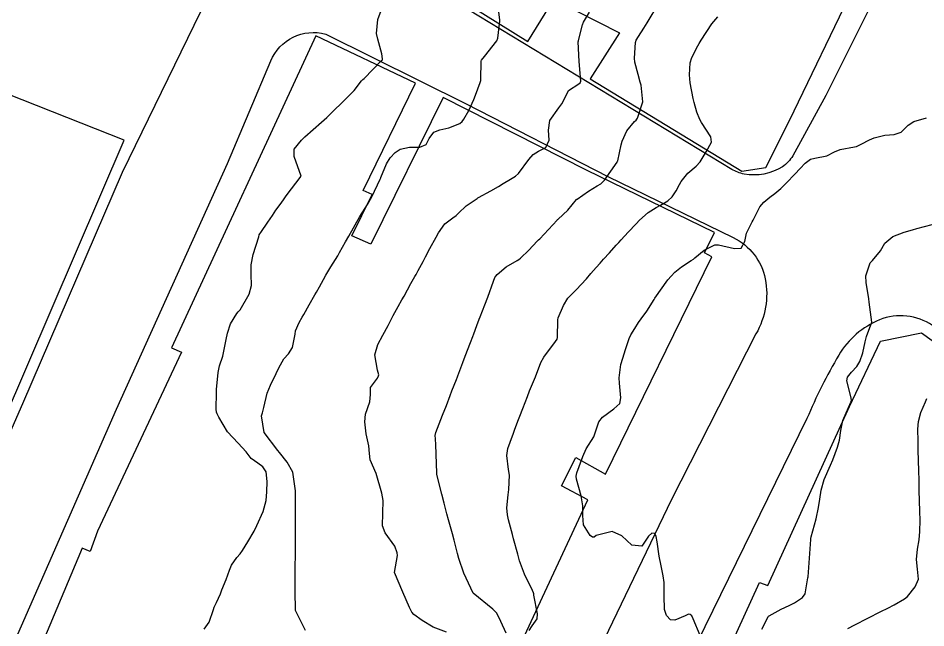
# Model space of a CAD drawing. Header units: metres. Extents: x 318500 to 325275, y 7408834 to 7428799.
# Drawn here: x 323323.1 to 323415, y 7418810.1 to 7418871.9 of the extents above; entities that cross this region are included whole.
import ezdxf

# ---------------------------------------------------------------- set-up
doc = ezdxf.new("R2010")
doc.units = ezdxf.units.M
doc.header["$MEASUREMENT"] = 0
for name, color, linetype in [('Curvas de Nivel 1m', 11, 'Continuous'), ('Curvas de Nivel 5m', 15, 'Continuous'), ('Edificações', 30, 'Continuous'), ('Estação', 45, 'Continuous'), ('Vias Primárias', 230, 'Continuous')]:
    doc.layers.add(name, color=color, linetype=linetype)

msp = doc.modelspace()

# ---------------------------------------------------------------- linework, layer by layer
at = {"layer": 'Curvas de Nivel 1m', "flags": 128}
for points, elevation in [([(323352.203, 7418809.854), (323351.17, 7418811.87), (323351.162, 7418813.87), (323351.16, 7418813.911), (323351.16, 7418815.871), (323351.162, 7418815.93), (323351.191, 7418817.871), (323351.191, 7418817.93), (323351.192, 7418819.871), (323351.191, 7418819.961), (323351.182, 7418821.871), (323351.182, 7418821.991), (323351.192, 7418823.871), (323351.197, 7418824.007), (323350.912, 7418825.874), (323350.341, 7418826.91), (323349.55, 7418827.888), (323349.383, 7418828.076), (323348.001, 7418829.911), (323347.758, 7418831.592), (323347.836, 7418831.914), (323347.968, 7418832.434), (323348.329, 7418833.907), (323348.665, 7418834.709), (323349.243, 7418835.894), (323349.499, 7418836.474), (323350.013, 7418837.384), (323350.477, 7418837.88), (323350.899, 7418838.503), (323351.145, 7418839.874), (323351.202, 7418840.216), (323351.558, 7418841.06), (323351.851, 7418841.58), (323352.018, 7418841.863), (323352.58, 7418842.855), (323353.135, 7418843.847), (323353.301, 7418844.138), (323353.602, 7418844.672), (323354.028, 7418845.424), (323354.265, 7418845.834), (323354.777, 7418846.684), (323355.464, 7418847.822), (323355.535, 7418847.937), (323355.655, 7418848.156), (323356.26, 7418849.222), (323356.589, 7418849.806), (323357.7, 7418851.79), (323358.486, 7418853.011), (323358.914, 7418853.772), (323359.757, 7418855.56), (323359.821, 7418855.698), (323359.844, 7418855.759), (323360.396, 7418857.131), (323360.778, 7418857.75), (323361.269, 7418858.264), (323361.793, 7418858.616), (323362.721, 7418858.801), (323363.797, 7418858.823), (323364.415, 7418859.087), (323364.743, 7418859.696), (323365.188, 7418860.321), (323365.823, 7418860.562), (323366.73, 7418860.768), (323367.834, 7418861.231), (323368.075, 7418861.418), (323368.245, 7418861.654), (323368.737, 7418862.535), (323369.266, 7418863.639), (323369.427, 7418864.076), (323369.886, 7418865.386), (323369.949, 7418865.569), (323369.956, 7418865.629), (323369.994, 7418867.553), (323370.023, 7418867.628), (323370.32, 7418868.02), (323371.578, 7418869.605), (323371.68, 7418869.868), (323371.893, 7418871.601), (323371.884, 7418871.688), (323371.645, 7418873.605)], 728), ([(323341.94, 7418809.988), (323342.432, 7418810.7), (323342.885, 7418811.974), (323342.956, 7418812.191), (323343.181, 7418812.67), (323343.585, 7418813.575), (323343.739, 7418813.965), (323344.164, 7418815.007), (323344.512, 7418815.957), (323344.705, 7418816.478), (323345.239, 7418817.228), (323345.579, 7418817.611), (323345.813, 7418817.942), (323346.355, 7418818.843), (323346.988, 7418819.924), (323347.286, 7418820.479), (323347.905, 7418821.911), (323348.214, 7418823.009), (323348.284, 7418823.906), (323348.311, 7418824.94), (323348.206, 7418825.907), (323347.869, 7418826.417), (323347.369, 7418826.792), (323346.704, 7418827.261), (323346.197, 7418827.938), (323345.393, 7418828.811), (323344.291, 7418829.961), (323343.425, 7418831.475), (323343.263, 7418831.808), (323343.191, 7418831.974), (323343.155, 7418832.254), (323343.179, 7418833.974), (323343.187, 7418834.252), (323343.347, 7418835.972), (323343.497, 7418836.645), (323343.823, 7418837.651), (323343.9, 7418837.966), (323344.161, 7418839.333), (323344.294, 7418839.962), (323344.601, 7418840.913), (323345.233, 7418841.953), (323345.394, 7418842.13), (323345.574, 7418842.346), (323346.504, 7418843.936), (323346.721, 7418844.815), (323346.68, 7418845.934), (323346.682, 7418846.886), (323346.899, 7418847.931), (323347.462, 7418849.717), (323347.518, 7418849.922), (323347.569, 7418850.024), (323347.674, 7418850.179), (323348.382, 7418851.221), (323348.841, 7418851.909), (323349.195, 7418852.418), (323349.719, 7418853.153), (323350.033, 7418853.588), (323350.255, 7418853.892), (323351.75, 7418855.87), (323351.042, 7418857.881), (323351.067, 7418858.605), (323351.805, 7418859.534), (323351.967, 7418859.709), (323352.126, 7418859.865), (323353.825, 7418861.348), (323354.085, 7418861.579), (323354.351, 7418861.835), (323355.105, 7418862.563), (323355.852, 7418863.292), (323356.12, 7418863.552), (323356.392, 7418863.812), (323357.114, 7418864.559), (323357.886, 7418865.528), (323358.01, 7418865.666), (323358.135, 7418865.786), (323359.908, 7418867.597), (323359.986, 7418867.682), (323360.011, 7418867.759), (323359.918, 7418868.282), (323359.513, 7418869.766), (323359.377, 7418870.34), (323359.516, 7418871.767), (323359.982, 7418872.94)], 727), ([(323366.478, 7418809.66), (323365.147, 7418810.166), (323364.006, 7418810.848), (323363.166, 7418811.454), (323362.959, 7418811.712), (323362.727, 7418812.164), (323362.047, 7418813.722), (323361.22, 7418815.73), (323361.531, 7418817.442), (323361.499, 7418817.728), (323361.26, 7418818.376), (323360.279, 7418819.745), (323360.001, 7418820.463), (323360.041, 7418821.749), (323360.069, 7418822.999), (323359.926, 7418823.751), (323359.36, 7418825.76), (323358.756, 7418827.152), (323358.684, 7418827.77), (323358.604, 7418828.559), (323358.356, 7418829.776), (323358.209, 7418830.998), (323358.291, 7418831.777), (323358.702, 7418833.021), (323358.793, 7418833.77), (323358.788, 7418834.453), (323359.485, 7418835.403), (323359.612, 7418835.635), (323359.622, 7418835.759), (323359.497, 7418836.216), (323359.239, 7418837.764), (323359.531, 7418838.829), (323360.041, 7418839.755), (323360.572, 7418840.733), (323361.095, 7418841.745), (323361.259, 7418842.059), (323361.584, 7418842.658), (323361.972, 7418843.357), (323362.181, 7418843.731), (323362.885, 7418844.993), (323363.289, 7418845.715), (323363.407, 7418845.93), (323363.629, 7418846.328), (323364.116, 7418847.229), (323364.365, 7418847.699), (323364.808, 7418848.547), (323365.428, 7418849.684), (323365.685, 7418850.148), (323366.326, 7418851.041), (323367.12, 7418851.666), (323367.459, 7418851.907), (323367.707, 7418852.147), (323368.486, 7418852.881), (323369.575, 7418853.632), (323369.673, 7418853.688), (323369.731, 7418853.722), (323370.966, 7418854.388), (323371.749, 7418854.847), (323372.216, 7418855.132), (323372.982, 7418855.588), (323373.467, 7418855.879), (323373.766, 7418856.149), (323374.834, 7418857.564), (323375.265, 7418858.081), (323375.793, 7418858.404), (323376.554, 7418858.783), (323376.879, 7418859.534), (323376.813, 7418860.547), (323376.961, 7418861.533), (323377.853, 7418862.813), (323378.177, 7418863.196), (323378.325, 7418863.515), (323378.831, 7418864.555), (323379.886, 7418865.247), (323380.039, 7418865.347), (323380.094, 7418865.497), (323379.92, 7418867.5), (323379.835, 7418869.501), (323379.845, 7418869.597), (323379.948, 7418870.019), (323380.257, 7418871.204), (323380.375, 7418871.494), (323380.966, 7418872.505)], 729), ([(323374.863, 7418809.834), (323375.152, 7418810.33), (323375.669, 7418811.035), (323375.688, 7418811.542), (323375.33, 7418813.416), (323375.319, 7418813.548), (323375.304, 7418813.651), (323375.203, 7418813.884), (323374.402, 7418815.558), (323373.893, 7418816.911), (323373.697, 7418817.566), (323373.273, 7418819.126), (323373.157, 7418819.572), (323372.77, 7418821.053), (323372.657, 7418821.58), (323372.604, 7418822.287), (323372.72, 7418823.579), (323372.788, 7418824.128), (323372.855, 7418825.585), (323372.781, 7418826.171), (323372.59, 7418827.588), (323372.705, 7418828.272), (323373.179, 7418829.582), (323373.241, 7418829.753), (323373.42, 7418830.239), (323373.788, 7418831.222), (323373.921, 7418831.573), (323374.207, 7418832.328), (323374.685, 7418833.562), (323374.905, 7418834.122), (323375.49, 7418835.55), (323376.057, 7418836.996), (323376.346, 7418837.538), (323377.536, 7418839.13), (323377.697, 7418839.36), (323377.728, 7418839.518), (323377.763, 7418841.322), (323377.799, 7418841.518), (323378.328, 7418842.773), (323378.776, 7418843.508), (323379.17, 7418843.939), (323379.609, 7418844.365), (323380.656, 7418845.484), (323381.101, 7418846.004), (323381.637, 7418846.621), (323382.04, 7418847.068), (323382.396, 7418847.459), (323382.993, 7418848.117), (323383.671, 7418848.871), (323383.942, 7418849.172), (323384.184, 7418849.435), (323384.905, 7418850.211), (323385.696, 7418851.058), (323386.034, 7418851.415), (323386.907, 7418852.208), (323387.72, 7418852.708), (323388.17, 7418852.937), (323388.892, 7418853.373), (323389.333, 7418853.769), (323389.746, 7418854.398), (323390.08, 7418855.032), (323390.261, 7418855.355), (323390.925, 7418856.192), (323391.775, 7418856.887), (323392.181, 7418857.334), (323392.786, 7418858.334), (323393.34, 7418859.317), (323393.268, 7418859.868), (323392.319, 7418861.333), (323392.141, 7418861.634), (323391.85, 7418862.349), (323391.558, 7418863.343), (323391.472, 7418863.738), (323391.185, 7418865.347), (323391.107, 7418866.143), (323391.181, 7418867.347), (323391.353, 7418867.918), (323391.937, 7418869.09), (323392.077, 7418869.338), (323392.273, 7418869.663), (323393.35, 7418871.319), (323393.981, 7418872.022)], 731), ([(323392.19, 7418809.32), (323391.471, 7418811.03), (323391.327, 7418811.338), (323391.172, 7418811.469), (323391.003, 7418811.511), (323390.668, 7418811.345), (323389.625, 7418810.891), (323389.163, 7418810.91), (323388.758, 7418811.366), (323388.585, 7418811.962), (323388.552, 7418813.37), (323388.546, 7418814.703), (323388.448, 7418815.372), (323388.216, 7418816.394), (323388.044, 7418817.378), (323387.817, 7418818.837), (323387.734, 7418819.383), (323387.581, 7418819.683), (323387.283, 7418819.708), (323386.965, 7418819.395), (323386.288, 7418818.382), (323385.266, 7418818.489), (323384.24, 7418819.43), (323383.284, 7418819.876), (323381.646, 7418819.465), (323381.434, 7418819.311), (323381.277, 7418819.291), (323381.053, 7418819.472), (323380.371, 7418820.56), (323380.3, 7418821.485), (323380.31, 7418822.49), (323380.142, 7418823.488), (323379.669, 7418825.182), (323379.635, 7418825.496), (323379.703, 7418825.835), (323380.283, 7418827.486), (323380.632, 7418828.241), (323381.41, 7418829.47), (323381.923, 7418830.972), (323382.276, 7418831.457), (323383.449, 7418832.301), (323384.058, 7418832.829), (323384.154, 7418833.433), (323384.004, 7418834.913), (323383.989, 7418835.435), (323384.151, 7418836.793), (323384.336, 7418837.432), (323384.632, 7418838.326), (323384.982, 7418839.426), (323385.167, 7418839.802), (323385.555, 7418840.427), (323385.939, 7418841.04), (323386.193, 7418841.411), (323386.772, 7418842.212), (323387.523, 7418843.391), (323387.601, 7418843.512), (323388.908, 7418845.371), (323389.234, 7418845.758), (323389.632, 7418846.158), (323390.292, 7418846.702), (323391.272, 7418847.344), (323391.508, 7418847.485), (323391.654, 7418847.601), (323392.599, 7418848.393), (323393.674, 7418848.927), (323394.046, 7418848.933), (323395.669, 7418848.536), (323396.348, 7418848.595), (323396.702, 7418849.27), (323396.861, 7418850.095), (323397.437, 7418851.263), (323397.538, 7418851.426), (323397.708, 7418851.767), (323398.218, 7418852.757), (323398.622, 7418853.247), (323399.237, 7418853.738), (323399.743, 7418854.115), (323400.346, 7418854.627), (323400.93, 7418855.212), (323401.769, 7418856.093), (323402.329, 7418856.64), (323402.835, 7418857.189), (323403.37, 7418857.601), (323403.788, 7418857.719), (323405, 7418857.953), (323405.798, 7418858.336), (323406.352, 7418858.592), (323407.806, 7418858.852), (323408.029, 7418858.895), (323408.498, 7418859.113), (323409.354, 7418859.568), (323409.82, 7418859.767), (323410.881, 7418860.027), (323411.825, 7418860.092), (323412.557, 7418860.331), (323413.259, 7418861.049), (323413.844, 7418861.424), (323415.097, 7418861.778)], 732), ([(323398.417, 7418809.975), (323399.069, 7418811.232), (323399.111, 7418811.291), (323399.172, 7418811.345), (323400.403, 7418811.991), (323401.188, 7418812.39), (323401.728, 7418812.658), (323402.562, 7418813.186), (323402.821, 7418813.566), (323403.096, 7418815.181), (323403.11, 7418815.293), (323403.25, 7418817.18), (323403.386, 7418819.071), (323403.398, 7418819.178), (323403.435, 7418819.331), (323403.929, 7418821.171), (323404.175, 7418822.31), (323404.305, 7418823.165), (323404.44, 7418824.067), (323404.752, 7418825.159), (323405.375, 7418826.602), (323405.615, 7418827.146), (323406.112, 7418828.426), (323406.311, 7418829.136), (323406.442, 7418830.117), (323406.65, 7418831.132), (323407.458, 7418832.964), (323407.512, 7418833.067), (323407.523, 7418833.119), (323407.464, 7418833.41), (323407.055, 7418835.127), (323407.096, 7418835.526), (323407.504, 7418836.029), (323408.038, 7418836.589), (323408.352, 7418837.112), (323408.655, 7418837.982), (323408.892, 7418839.106), (323409.017, 7418839.636), (323409.57, 7418841.1), (323409.309, 7418843.103), (323409.262, 7418843.445), (323408.984, 7418845.106), (323408.968, 7418845.768), (323409.395, 7418847.103), (323409.527, 7418847.226), (323409.653, 7418847.324), (323410.435, 7418848.322), (323410.887, 7418849.082), (323411.687, 7418849.757), (323412.858, 7418850.219), (323413.694, 7418850.436), (323414.142, 7418850.589), (323415.7, 7418850.974)], 733), ([(323407.154, 7418810.045), (323407.861, 7418810.412), (323409.17, 7418811.1), (323410.501, 7418811.759), (323411.185, 7418812.103), (323411.822, 7418812.429), (323412.893, 7418813.045), (323413.203, 7418813.3), (323413.965, 7418814.28), (323414.287, 7418815.029), (323414.201, 7418816.065), (323414.084, 7418817.032), (323414.215, 7418818.082), (323414.36, 7418819.029), (323414.436, 7418819.881), (323414.455, 7418821.028), (323414.433, 7418821.909), (323414.405, 7418823.029), (323414.385, 7418823.989), (323414.357, 7418825.03), (323414.33, 7418826.071), (323414.305, 7418827.031), (323414.277, 7418828.151), (323414.257, 7418829.032), (323414.229, 7418830.231), (323414.29, 7418831.032), (323414.545, 7418831.933), (323415.001, 7418833.025), (323415.145, 7418833.343)], 734)]:
    msp.add_lwpolyline(points, dxfattribs=dict(at, elevation=elevation))
at = {"layer": 'Curvas de Nivel 5m', "elevation": 730, "flags": 128}
msp.add_lwpolyline([(323372.534, 7418809.579), (323371.982, 7418810.763), (323371.571, 7418811.594), (323371.176, 7418811.992), (323369.2, 7418813.63), (323368.248, 7418815.64), (323367.741, 7418817.146), (323367.613, 7418817.646), (323367.27, 7418818.983), (323367.09, 7418819.653), (323366.689, 7418821.054), (323366.518, 7418821.662), (323366.233, 7418822.749), (323365.995, 7418823.67), (323365.53, 7418825.505), (323365.504, 7418825.678), (323365.499, 7418825.815), (323365.448, 7418827.679), (323365.395, 7418828.713), (323365.344, 7418829.681), (323365.355, 7418829.736), (323365.413, 7418829.908), (323365.897, 7418831.211), (323366.079, 7418831.674), (323366.468, 7418832.652), (323366.846, 7418833.666), (323367.014, 7418834.117), (323367.484, 7418835.26), (323367.599, 7418835.547), (323367.643, 7418835.658), (323368.147, 7418837.014), (323368.391, 7418837.647), (323368.919, 7418839.024), (323369.153, 7418839.636), (323369.26, 7418839.919), (323369.557, 7418840.734), (323369.802, 7418841.391), (323369.893, 7418841.625), (323370.379, 7418842.827), (323370.676, 7418843.614), (323371.259, 7418845.248), (323371.389, 7418845.603), (323371.477, 7418845.747), (323371.625, 7418845.91), (323372.532, 7418846.695), (323373.646, 7418847.34), (323373.796, 7418847.43), (323373.972, 7418847.575), (323374.828, 7418848.397), (323375.676, 7418849.282), (323375.804, 7418849.422), (323375.924, 7418849.546), (323377.699, 7418851.435), (323377.743, 7418851.476), (323377.787, 7418851.519), (323378.777, 7418852.447), (323379.669, 7418853.501), (323379.696, 7418853.535), (323379.731, 7418853.564), (323380.855, 7418854.372), (323381.751, 7418854.898), (323382.106, 7418855.114), (323382.496, 7418855.459), (323383.779, 7418857.302), (323383.824, 7418857.395), (323383.837, 7418857.439), (323384.176, 7418859.065), (323384.283, 7418859.435), (323384.769, 7418860.487), (323385.52, 7418861.423), (323385.697, 7418861.566), (323385.843, 7418861.748), (323386.374, 7418863.412), (323386.206, 7418865.094), (323386.113, 7418865.417), (323385.901, 7418866.184), (323385.566, 7418867.424), (323385.519, 7418867.829), (323385.619, 7418869.423), (323385.707, 7418869.658), (323385.949, 7418870.048), (323386.488, 7418870.887), (323386.808, 7418871.407), (323388, 7418873.39)], dxfattribs=at)
at = {"layer": 'Edificações'}
for points in [[(323368.905, 7418873.123), (323374.707, 7418869.525), (323377.361, 7418873.805), (323384, 7418870.399), (323381.035, 7418865.736), (323396.398, 7418856.401), (323398.851, 7418856.745), (323401.228, 7418861.531), (323407.668, 7418874.945)], [(323372.324, 7418804.892), (323380.814, 7418823.095), (323378.126, 7418824.494), (323379.572, 7418827.359), (323382.576, 7418825.689), (323393.348, 7418847.701), (323392.637, 7418848.107), (323393.618, 7418850.168), (323380.658, 7418856.491), (323366.14, 7418863.866), (323358.833, 7418848.997), (323356.894, 7418849.846), (323358.969, 7418854.029), (323358.051, 7418854.436), (323363.356, 7418865.315), (323353.247, 7418870.112), (323338.608, 7418838.5), (323339.629, 7418838.059), (323331.124, 7418819.898), (323330.371, 7418817.837), (323329.588, 7418818.174), (323317.575, 7418789.73)], [(323416.674, 7418781.328), (323410.169, 7418766.844), (323403.203, 7418769.429), (323397.188, 7418772.321), (323392.083, 7418774.802), (323382.003, 7418779.552), (323390.455, 7418797.303), (323395.567, 7418794.825), (323396.245, 7418796.224), (323391.05, 7418798.931), (323394.484, 7418806.571), (323398.191, 7418814.716), (323399.049, 7418814.4), (323407.32, 7418832.557), (323410.441, 7418839.164), (323414.597, 7418840.021), (323438.561, 7418822.764)]]:
    msp.add_lwpolyline(points, dxfattribs=at)
at = {"layer": 'Estação'}
msp.add_lwpolyline([(323247.921, 7418686.145), (323252.282, 7418694.38), (323251.149, 7418694.908), (323265.726, 7418725.941), (323274.839, 7418722.209), (323333.838, 7418859.519), (323317.658, 7418865.924), (323305.811, 7418836.803), (323284.88, 7418786.555), (323272.048, 7418753.393), (323262.214, 7418729.396), (323261.453, 7418729.808), (323251.612, 7418708.652), (323242.847, 7418690.812), (323234.668, 7418675.996)], dxfattribs=at)
at = {"layer": 'Vias Primárias'}
for points in [[(323715.644, 7420145.548, 0), (323709.04, 7420132.939)], [(323831.088, 7420001.787, 0), (323833.844, 7420008.443, 0.220888)], [(323413.035, 7418880.3), (323404.901, 7418864.062), (323401.557, 7418857.946, -0.12794), (323400.511, 7418856.834, -0.188495), (323396.632, 7418856.093, -0.08901), (323395.384, 7418856.565), (323363.059, 7418876.179)], [(323415.72, 7418840.752, 0.251915), (323410.359, 7418841.317, 0.163095), (323406.229, 7418837.753, 0.035708), (323403.003, 7418831.309), (323392.653, 7418810.23), (323383.73, 7418791.523), (323376.799, 7418777.55, 0.260265), (323376.989, 7418773.664, 0.180055), (323380.31, 7418771.105, 0.07465), (323385.909, 7418770.252, -0.048982), (323395.351, 7418769.305, -0.147392), (323399.928, 7418766.86, 0.034669), (323407.092, 7418760.652, 0.078961), (323414.26, 7418756.856, 0.045206), (323420.286, 7418755.387, -0.029683)]]:
    msp.add_lwpolyline(points, format="xyb", dxfattribs=at)
msp.add_lwpolyline([(323342.867, 7418875.275), (323333.635, 7418856.241), (323323.519, 7418832.808), (323266.439, 7418702.43), (323261.794, 7418691.658), (323255.574, 7418678.985)], dxfattribs=at)
msp.add_lwpolyline([(323333.05, 7418832.278), (323344.288, 7418857.159), (323348.675, 7418867.55, -0.374812), (323354.255, 7418870.274), (323368.482, 7418863.193), (323382.82, 7418855.844), (323395.533, 7418849.665, -0.235111), (323398.77, 7418845.465, -0.182774), (323397.832, 7418839.895), (323389.263, 7418823.107), (323380.314, 7418804.521), (323367.811, 7418779.023), (323358.612, 7418759.901), (323347.156, 7418736.184), (323341.432, 7418724.769, -0.196396), (323339.476, 7418723.06, -0.095281), (323334.636, 7418722.376, -0.078194), (323331.361, 7418723.06), (323295.631, 7418739.163, -0.422331), (323294.213, 7418743.069), (323303.901, 7418765.856)], format="xyb", close=True, dxfattribs=at)

doc.saveas('drawing.dxf')
